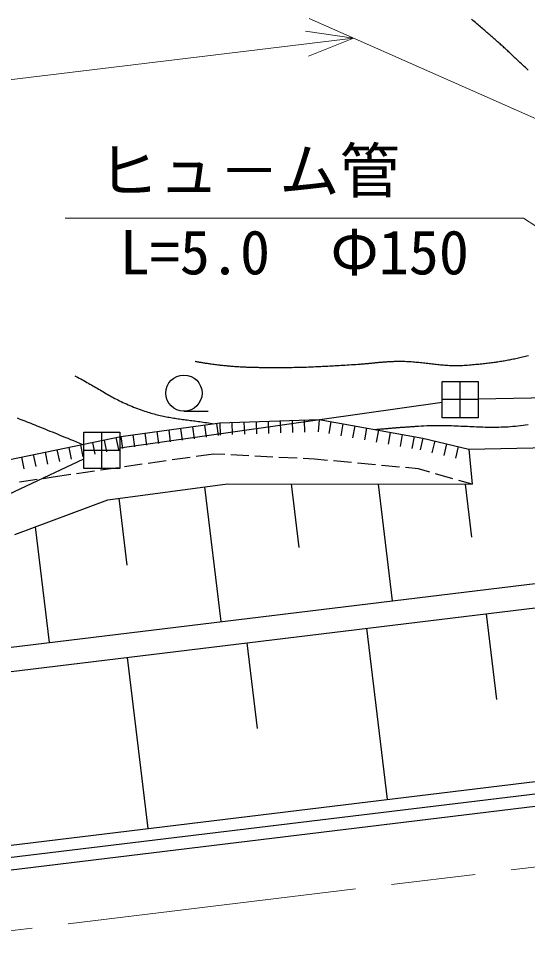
# Model space of a CAD drawing. Units: millimetres, scale not verified. Extents: x 40000 to 680000, y 20000 to 380000.
# Drawn here: x 131395 to 152496, y 276228 to 314625 of the extents above; entities that cross this region are included whole.
import ezdxf
from ezdxf.enums import TextEntityAlignment as Align

# ---------------------------------------------------------------- set-up
doc = ezdxf.new("R2010")
doc.units = ezdxf.units.MM
doc.header["$LTSCALE"] = 1000
doc.linetypes.add('CHAIN', pattern=[18.5, 12, -1.5, 3.5, -1.5])
for name, color, linetype, lineweight in [('M-BGD', 7, 'Continuous', 25), ('M-BMK', 2, 'CHAIN', 13), ('M-BMK-ROW', 30, 'Continuous', 25), ('M-STR-HTXT', 7, 'Continuous', 13)]:
    doc.layers.add(name, color=color, linetype=linetype, lineweight=lineweight)
doc.styles.add('ＭＳ ゴシック', font='')
doc.styles.get('ＭＳ ゴシック').set_extended_font_data('MS Gothic')

msp = doc.modelspace()

# ---------------------------------------------------------------- linework, layer by layer
at = {"layer": 'M-BGD'}
for p, q in [((138254, 298358), (139254, 298358)), ((139742, 297872), (143855, 298012)), ((142740, 297974), (142757, 297474)), ((143240, 297991), (143257, 297491)), ((143855, 298012), (143819, 297510)), ((143855, 298012), (148163, 297240)), ((135638, 297308), (139742, 297872)), ((138115, 297648), (138183, 297153)), ((138610, 297716), (138678, 297221)), ((139106, 297784), (139174, 297289)), ((139601, 297852), (139669, 297357)), ((139742, 297872), (139759, 297372)), ((140242, 297889), (140259, 297389)), ((140741, 297906), (140758, 297406)), ((141241, 297923), (141258, 297423)), ((141741, 297940), (141758, 297440)), ((142241, 297957), (142258, 297457)), ((144347, 297923), (144259, 297431)), ((144840, 297835), (144751, 297343)), ((145332, 297747), (145243, 297255)), ((145824, 297659), (145736, 297167)), ((131028, 296358), (135638, 297308)), ((135435, 297266), (135536, 296776)), ((135638, 297308), (135706, 296812)), ((136134, 297376), (136202, 296880)), ((136629, 297444), (136697, 296949)), ((137124, 297512), (137192, 297017)), ((137620, 297580), (137688, 297085)), ((146316, 297571), (146228, 297078)), ((146808, 297482), (146720, 296990)), ((147300, 297394), (147212, 296902)), ((147792, 297306), (147704, 296814)), ((148163, 297240), (148048, 296753)), ((148163, 297240), (150065, 296791)), ((133476, 296862), (133577, 296373)), ((133966, 296963), (134067, 296474)), ((134456, 297064), (134557, 296574)), ((134945, 297165), (135046, 296675)), ((148649, 297125), (148535, 296638)), ((149136, 297010), (149021, 296523)), ((149623, 296895), (149508, 296408)), ((150065, 296791), (154980, 296889)), ((131517, 296459), (131618, 295969)), ((132007, 296560), (132108, 296070)), ((132497, 296661), (132598, 296171)), ((132986, 296762), (133087, 296272)), ((138506, 296445), (137764, 296338)), ((139474, 296585), (138753, 296481)), ((139945, 296561), (139474, 296585)), ((140943, 296510), (140194, 296548)), ((141942, 296460), (141193, 296498)), ((142941, 296409), (142192, 296447)), ((150065, 296791), (150199, 295336)), ((136526, 296160), (135784, 296053)), ((137516, 296303), (136774, 296195)), ((143661, 296372), (143190, 296396)), ((144200, 296322), (143661, 296372)), ((145196, 296229), (144449, 296299)), ((146191, 296137), (145445, 296206)), ((147187, 296044), (146440, 296113)), ((133557, 295731), (132836, 295627)), ((134547, 295874), (133804, 295767)), ((135537, 296017), (134794, 295910)), ((147975, 295970), (147436, 296021)), ((148444, 295837), (147975, 295970)), ((149405, 295563), (148684, 295768)), ((132172, 295526), (131431, 295413)), ((132836, 295627), (132419, 295564)), ((135100, 294694), (140056, 295354)), ((140056, 295354), (150199, 295336)), ((143026, 292711), (142706, 295350)), ((146900, 290503), (146313, 295343)), ((150199, 295336), (149646, 295494)), ((150187, 293136), (149920, 295337)), ((139792, 289641), (139114, 295229)), ((131245, 293254), (135100, 294694)), ((135902, 291983), (135565, 294756)), ((132685, 288778), (132103, 293575)), ((96560, 284394), (155627, 291563)), ((102149, 284065), (155747, 290570)), ((150784, 289967), (151214, 286423)), ((145820, 289365), (146680, 282276)), ((140856, 288763), (141287, 285218)), ((135893, 288160), (136753, 281071)), ((77190, 273842), (170427, 285158)), ((77247, 273345), (170488, 284661)), ((77309, 272829), (170550, 284145))]:
    msp.add_line(p, q, dxfattribs=at)
for points in [[(152522, 312489), (152467, 312540), (152412, 312591), (152356, 312644), (152299, 312697), (152242, 312752), (152183, 312807), (152123, 312863), (152077, 312907), (152033, 312949), (151989, 312990), (151947, 313030), (151906, 313069), (151865, 313107), (151826, 313144), (151787, 313180), (151749, 313215), (151712, 313250), (151675, 313284), (151639, 313318), (151603, 313351), (151568, 313383), (151533, 313415), (151498, 313447), (151464, 313478), (151430, 313509), (151396, 313540), (151361, 313571), (151327, 313602), (151293, 313632), (151259, 313663), (151224, 313694), (151190, 313724), (151155, 313755), (151119, 313787), (151083, 313818), (151047, 313850), (151009, 313882), (150972, 313915), (150933, 313948), (150894, 313982), (150854, 314017), (150813, 314052), (150771, 314088), (150728, 314125), (150684, 314162), (150639, 314201), (150592, 314240), (150545, 314281), (150495, 314322), (150445, 314365), (150393, 314409), (150340, 314454), (150284, 314501), (150228, 314549), (150169, 314598)], [(138712, 300428), (138715, 300427), (138749, 300421), (138782, 300415), (138816, 300408), (138850, 300402), (138885, 300396), (138920, 300390), (138955, 300384), (138991, 300378), (139027, 300372), (139064, 300366), (139101, 300360), (139139, 300354), (139178, 300348), (139217, 300343), (139257, 300337), (139298, 300331), (139339, 300325), (139395, 300318), (139449, 300311), (139503, 300304), (139556, 300297), (139608, 300290), (139659, 300284), (139709, 300278), (139759, 300272), (139808, 300266), (139856, 300261), (139904, 300256), (139951, 300251), (139998, 300246), (140044, 300242), (140090, 300237), (140135, 300233), (140180, 300229), (140225, 300225), (140270, 300222), (140314, 300218), (140359, 300215), (140403, 300212), (140447, 300209), (140491, 300206), (140535, 300204), (140579, 300201), (140623, 300199), (140668, 300197), (140712, 300194), (140757, 300193), (140802, 300191), (140847, 300189), (140893, 300187), (140939, 300186), (140985, 300184), (141032, 300183), (141080, 300182), (141128, 300181), (141177, 300180), (141226, 300179), (141276, 300178), (141327, 300177), (141378, 300176), (141430, 300175), (141484, 300175), (141538, 300174), (141593, 300174), (141649, 300173), (141741, 300172), (141832, 300172), (141921, 300171), (142009, 300171), (142095, 300171), (142180, 300171), (142264, 300171), (142346, 300171), (142427, 300172), (142508, 300173), (142587, 300173), (142665, 300174), (142742, 300176), (142819, 300177), (142895, 300178), (142970, 300180), (143045, 300182), (143119, 300184), (143193, 300186), (143267, 300188), (143340, 300190), (143413, 300193), (143486, 300195), (143558, 300198), (143631, 300201), (143704, 300204), (143777, 300208), (143850, 300211), (143923, 300214), (143997, 300218), (144071, 300222), (144146, 300226), (144221, 300230), (144297, 300234), (144374, 300238), (144451, 300243), (144529, 300247), (144608, 300252), (144688, 300257), (144770, 300262), (144852, 300267), (144935, 300272), (145020, 300277), (145106, 300283), (145194, 300288), (145283, 300294), (145373, 300300), (145466, 300306), (145502, 300308), (145538, 300310), (145574, 300313), (145608, 300316), (145643, 300318), (145676, 300321), (145709, 300324), (145742, 300326), (145774, 300329), (145806, 300332), (145837, 300335), (145868, 300338), (145899, 300341), (145929, 300344), (145960, 300346), (145989, 300349), (146019, 300352), (146048, 300355), (146078, 300358), (146107, 300361), (146136, 300364), (146164, 300367), (146193, 300370), (146222, 300373), (146251, 300376), (146280, 300379), (146309, 300381), (146337, 300384), (146367, 300387), (146396, 300389), (146425, 300392), (146455, 300395), (146485, 300397), (146515, 300400), (146545, 300402), (146576, 300404), (146607, 300407), (146638, 300409), (146670, 300411), (146702, 300413), (146735, 300415), (146768, 300417), (146802, 300418), (146836, 300420), (146871, 300422), (146906, 300423), (146942, 300424), (146979, 300426), (147054, 300428), (147128, 300429), (147201, 300429), (147272, 300429), (147343, 300427), (147412, 300426), (147480, 300423), (147547, 300420), (147614, 300416), (147679, 300412), (147744, 300408), (147807, 300403), (147871, 300397), (147933, 300392), (147995, 300386), (148056, 300379), (148117, 300373), (148178, 300366), (148238, 300359), (148298, 300352), (148358, 300345), (148417, 300338), (148476, 300331), (148536, 300324), (148595, 300317), (148654, 300310), (148714, 300303), (148773, 300297), (148833, 300291), (148893, 300285), (148954, 300280), (149014, 300275), (149076, 300270), (149138, 300266), (149200, 300262), (149263, 300259), (149327, 300256), (149391, 300254), (149456, 300253), (149522, 300252), (149589, 300252), (149657, 300253), (149726, 300255), (149796, 300257), (149868, 300261), (149940, 300265), (150014, 300271), (150089, 300277), (150156, 300283), (150222, 300289), (150288, 300296), (150352, 300302), (150415, 300308), (150477, 300314), (150538, 300321), (150598, 300327), (150658, 300333), (150716, 300340), (150774, 300346), (150831, 300353), (150888, 300359), (150944, 300366), (150999, 300373), (151054, 300380), (151109, 300387), (151163, 300395), (151216, 300402), (151270, 300410), (151323, 300418), (151376, 300426), (151429, 300435), (151482, 300443), (151535, 300452), (151587, 300461), (151640, 300471), (151693, 300481), (151746, 300491), (151799, 300501), (151853, 300512), (151907, 300522), (151961, 300534), (152015, 300545), (152070, 300558), (152126, 300570), (152182, 300583), (152238, 300596), (152296, 300610), (152354, 300624), (152412, 300638), (152472, 300653), (152532, 300669)], [(133728, 299823), (133780, 299797), (133847, 299763), (133914, 299728), (133979, 299693), (134044, 299659), (134108, 299624), (134171, 299589), (134233, 299554), (134294, 299519), (134355, 299484), (134416, 299449), (134476, 299414), (134536, 299379), (134596, 299344), (134656, 299309), (134715, 299274), (134775, 299239), (134834, 299204), (134894, 299169), (134954, 299134), (135014, 299099), (135075, 299064), (135136, 299030), (135198, 298995), (135261, 298961), (135324, 298926), (135388, 298892), (135453, 298858), (135518, 298825), (135585, 298791), (135653, 298758), (135722, 298725), (135793, 298692), (135865, 298659), (135938, 298626), (136013, 298594), (136089, 298562), (136167, 298530), (136246, 298499), (136328, 298468), (136401, 298441), (136473, 298415), (136545, 298390), (136615, 298366), (136684, 298343), (136752, 298322), (136820, 298301), (136887, 298282), (136953, 298263), (137018, 298245), (137083, 298228), (137147, 298212), (137211, 298196), (137274, 298182), (137337, 298168), (137399, 298154), (137461, 298141), (137523, 298129), (137584, 298117), (137645, 298106), (137707, 298096), (137768, 298085), (137829, 298075), (137890, 298066), (137951, 298056), (138013, 298047), (138074, 298039), (138136, 298030), (138198, 298022), (138260, 298013), (138323, 298005), (138386, 297997), (138450, 297988), (138514, 297980), (138579, 297972), (138644, 297963), (138710, 297955), (138777, 297946), (138845, 297937), (138913, 297927), (138983, 297918), (139053, 297908), (139124, 297897), (139197, 297886), (139270, 297875), (139345, 297863), (139420, 297851), (139497, 297838)], [(131335, 298079), (131415, 298048), (131495, 298017), (131575, 297986), (131656, 297954), (131737, 297922), (131818, 297890), (131901, 297858), (131984, 297825), (132068, 297791), (132153, 297757), (132240, 297722), (132328, 297687), (132418, 297651), (132509, 297614), (132602, 297576), (132698, 297537), (132795, 297498), (132895, 297457), (132998, 297415), (133103, 297373), (133210, 297328), (133321, 297283), (133435, 297236), (133552, 297188), (133672, 297139), (133796, 297088), (133924, 297036), (134055, 296982)], [(146164, 297598), (146217, 297603), (146269, 297608), (146319, 297613), (146368, 297617), (146416, 297622), (146462, 297626), (146506, 297630), (146550, 297635), (146592, 297638), (146634, 297642), (146674, 297646), (146713, 297649), (146751, 297653), (146789, 297656), (146826, 297659), (146862, 297662), (146897, 297665), (146931, 297668), (146965, 297671), (146999, 297673), (147032, 297676), (147065, 297679), (147097, 297681), (147129, 297684), (147161, 297686), (147193, 297688), (147225, 297691), (147256, 297693), (147288, 297695), (147320, 297698), (147352, 297700), (147384, 297702), (147417, 297704), (147449, 297707), (147482, 297709), (147516, 297711), (147550, 297713), (147585, 297716), (147620, 297718), (147656, 297720), (147693, 297723), (147731, 297725), (147769, 297728), (147808, 297730), (147849, 297733), (147890, 297736), (147933, 297739), (147976, 297742), (148092, 297749), (148205, 297755), (148317, 297760), (148427, 297763), (148535, 297766), (148641, 297768), (148746, 297769), (148850, 297769), (148952, 297769), (149053, 297768), (149152, 297766), (149251, 297764), (149348, 297761), (149445, 297758), (149541, 297754), (149635, 297750), (149730, 297746), (149823, 297742), (149916, 297737), (150009, 297733), (150101, 297729), (150193, 297724), (150284, 297720), (150376, 297716), (150468, 297713), (150559, 297709), (150651, 297706), (150743, 297704), (150835, 297702), (150928, 297701), (151021, 297700), (151114, 297700), (151209, 297701), (151304, 297702), (151400, 297705), (151496, 297708), (151594, 297713), (151693, 297718), (151792, 297725), (151893, 297733), (151996, 297743), (152100, 297753), (152205, 297765), (152312, 297779), (152420, 297794), (152530, 297810)]]:
    msp.add_lwpolyline(points, dxfattribs=at)
msp.add_circle((138254, 299108), 750, dxfattribs=at)
at = {"layer": 'M-BMK'}
msp.add_line((78359, 270438), (169629, 281515), dxfattribs=at)
at = {"layer": 'M-BMK-ROW'}
for p, q in [((148957, 298091), (148957, 299591)), ((148957, 299591), (150457, 299591)), ((149707, 298091), (149707, 299591)), ((150457, 299591), (150457, 298091)), ((135602, 296842), (148957, 298735)), ((150457, 298841), (148957, 298841)), ((153980, 298931), (150457, 298857)), ((150457, 298091), (148957, 298091)), ((134102, 295986), (134102, 297486)), ((134102, 297486), (135602, 297486)), ((134852, 295986), (134852, 297486)), ((135602, 297486), (135602, 295986)), ((135602, 296736), (134102, 296736)), ((126072, 292608), (134102, 296383)), ((135602, 295986), (134102, 295986))]:
    msp.add_line(p, q, dxfattribs=at)
at = {"layer": 'M-STR-HTXT'}
for p, q in [((184291, 296560), (143447, 314625)), ((145276, 313816), (143296, 314097)), ((73401, 305093), (145276, 313816)), ((143420, 313070), (145276, 313816)), ((133329, 306360), (152329, 306360)), ((152329, 306360), (178748, 288879))]:
    msp.add_line(p, q, dxfattribs=at)

# ---------------------------------------------------------------- texts
at = {"layer": 'M-STR-HTXT', "style": 'ＭＳ ゴシック'}
msp.add_text('ヒュ－ム管', height=1833, dxfattribs=at).set_placement((134704, 306860), align=Align.BOTTOM_LEFT)
msp.add_text('L=5.0\u3000Φ150', height=1833, dxfattribs=at).set_placement((142829, 305860), align=Align.TOP_CENTER)

doc.saveas('drawing.dxf')
